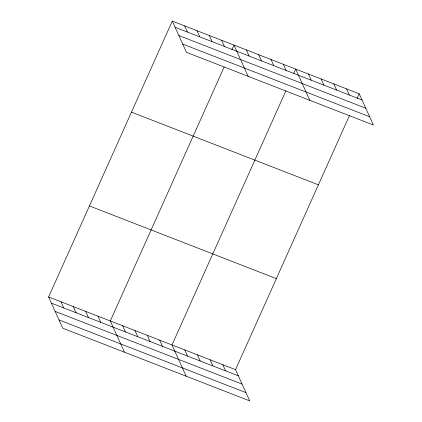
<?xml version="1.0" encoding="UTF-8"?>
<svg xmlns="http://www.w3.org/2000/svg" width="422" height="422" viewBox="0 0 422 422"><rect width="100%" height="100%" fill="white"/><g stroke="black" fill="none" stroke-linecap="round" stroke-linejoin="round"><path stroke-width="0.63" d="M48.609 296.977L235.545 369.667L249.713 400.9L62.778 328.211L48.609 296.977L172.287 21.1L359.222 93.79L373.391 125.023L186.455 52.333L172.287 21.1M224.172 66.961L110.3 320.968L124.464 352.201M231.857 49.817L233.978 45.085L248.141 76.319M285.858 90.946L171.986 344.953L186.155 376.187M293.543 73.803L295.664 69.076L309.832 100.304M235.545 369.667L349.416 115.66M357.102 98.516L359.222 93.79M175.083 27.266L362.023 99.956M178.833 35.538L365.774 108.227M182.7 44.062L369.64 116.746M131.474 112.141L318.41 184.831M89.422 205.941L276.363 278.625M51.405 303.144L238.346 375.833M55.161 311.415L242.096 384.104M59.022 319.939L245.963 392.629M346.509 88.847L349.31 95.013M333.802 83.904L336.598 90.071M321.089 78.961L323.885 85.128M308.377 74.019L311.172 80.185M283.326 64.276L286.121 70.442M270.987 59.481L273.788 65.647M258.649 54.681L261.45 60.847M246.311 49.886L249.112 56.052M221.64 40.29L224.435 46.457M209.301 35.49L212.097 41.657M196.963 30.695L199.759 36.862M184.625 25.895L187.421 32.061M222.837 364.724L225.633 370.891M210.124 359.781L212.92 365.948M197.412 354.839L200.207 361.005M184.699 349.896L187.495 356.062M159.648 340.158L162.449 346.325M147.31 335.358L150.111 341.525M134.977 330.563L137.772 336.73M122.638 325.763L125.434 331.929M97.962 316.168L100.758 322.334M85.624 311.373L88.42 317.539M73.286 306.572L76.081 312.739M60.947 301.777L63.743 307.944"/></g></svg>
